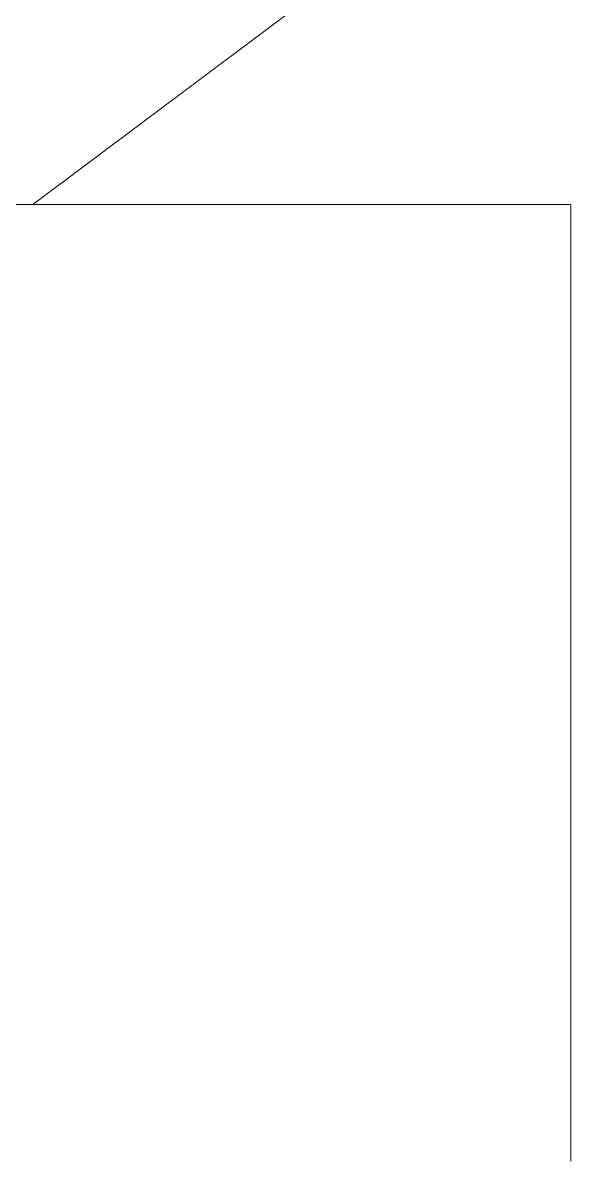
# Model space of a CAD drawing. Header units: inches. Extents: x -4169 to -1846, y 9706 to 12377.
# Drawn here: x -3824.08 to -3823.708, y 10391.839 to 10392.583 of the extents above; entities that cross this region are included whole.
import ezdxf

# ---------------------------------------------------------------- set-up
doc = ezdxf.new("R2010")
doc.units = ezdxf.units.IN
doc.header["$MEASUREMENT"] = 0
for name, color, linetype, lineweight in [('0-1', 7, 'Continuous', 5), ('A-WALL-4', 90, 'Continuous', 18), ('A-WALL-PATT-1', 250, 'Continuous', 9), ('A-WALL-PATT-2', 253, 'Continuous', 9)]:
    doc.layers.add(name, color=color, linetype=linetype, lineweight=lineweight)
pattern_1 = [(216.87, (4.265, 10.662), (31.9871619, 21.32545714), [5.331, -47.981]), (206.565, (10.662, 7.464), (-10.662476, -10.6620098), [11.921, -11.921]), (198.435, (10.662, 2.132), (-21.3244936, -10.6625869), [6.744, -26.974])]

# ---------------------------------------------------------------- blocks, each defined once
blk = doc.blocks.new('CTR - 1st Phase - Unit Layouts_rvt-1-ENLARGED RCP - 3RD FLOOR PLAN')
at = {"layer": 'A-WALL-PATT-1'}
h = blk.add_hatch(dxfattribs=at)
h.set_pattern_fill('FP_1', color=256, style=0, pattern_type=2)
h.set_pattern_definition([(0, (0, 0), (20.48, 5.12), [0.845, -14.515, 0.845, -14.515, -81.92]), (0, (0, 0), (20.48, 5.12), [-30.72, 0.845, -29.875, 0.845, -14.515, -35.84]), (0, (0, 0), (20.48, 5.12), [-76.8, 0.845, -9.395, 0.845, -24.755]), (120, (7.68, 2.56), (-14.67405, 15.1762003), [0.845, -14.515, 0.845, -14.515, -81.92]), (120, (7.68, 2.56), (-14.67405, 15.1762003), [-30.72, 0.845, -29.875, 0.845, -14.515, -35.84]), (120, (7.68, 2.56), (-14.67405, 15.1762003), [-76.8, 0.845, -9.395, 0.845, -24.755]), (240, (10.24, 12.8), (-5.80595, -20.2962003), [0.845, -14.515, 0.845, -14.515, -81.92]), (240, (10.24, 12.8), (-5.80595, -20.2962003), [-30.72, 0.845, -29.875, 0.845, -14.515, -35.84]), (240, (10.24, 12.8), (-5.80595, -20.2962003), [-76.8, 0.845, -9.395, 0.845, -24.755])])
h.paths.add_polyline_path([(-3851.84874, 10391.8394), (-3823.72225, 10391.8394), (-3823.72225, 10392.4644), (-3851.84874, 10392.45)], flags=0)
at = {"layer": 'A-WALL-PATT-2'}
h = blk.add_hatch(dxfattribs=at)
h.set_pattern_fill('FP_2', color=256, style=0, pattern_type=2)
h.set_pattern_definition(pattern_1)
h.paths.add_polyline_path([(-3823.72225, 10392.4644), (-3820.22225, 10392.4644), (-3820.22225, 10395.9644), (-3852.47374, 10395.96154), (-3852.47374, 10392.4644), (-3830.19001, 10392.4644)], flags=0)
h = blk.add_hatch(dxfattribs=at)
h.set_pattern_fill('FP_2', color=256, style=0, pattern_type=2)
h.set_pattern_definition(pattern_1)
h.paths.add_polyline_path([(-3823.72225, 10352.5894), (-3820.22225, 10352.5894), (-3820.22225, 10358.56195), (-3823.72225, 10358.56195), (-3823.72225, 10355.36053)], flags=0)
h.paths.add_polyline_path([(-3820.22225, 10388.56195), (-3820.22225, 10392.4644), (-3823.72225, 10392.4644), (-3823.72225, 10388.56195)], flags=0)
at = {"layer": 'A-WALL-4'}
for p in [(-3852.49725, 10392.4644), (-3823.72225, 10391.8394)]:
    blk.add_line(p, (-3823.72225, 10392.4644), dxfattribs=at)

msp = doc.modelspace()

# ---------------------------------------------------------------- block references
at = {"layer": '0-1'}
msp.add_blockref('CTR - 1st Phase - Unit Layouts_rvt-1-ENLARGED RCP - 3RD FLOOR PLAN', (0, 0), dxfattribs=at)

doc.saveas('drawing.dxf')
